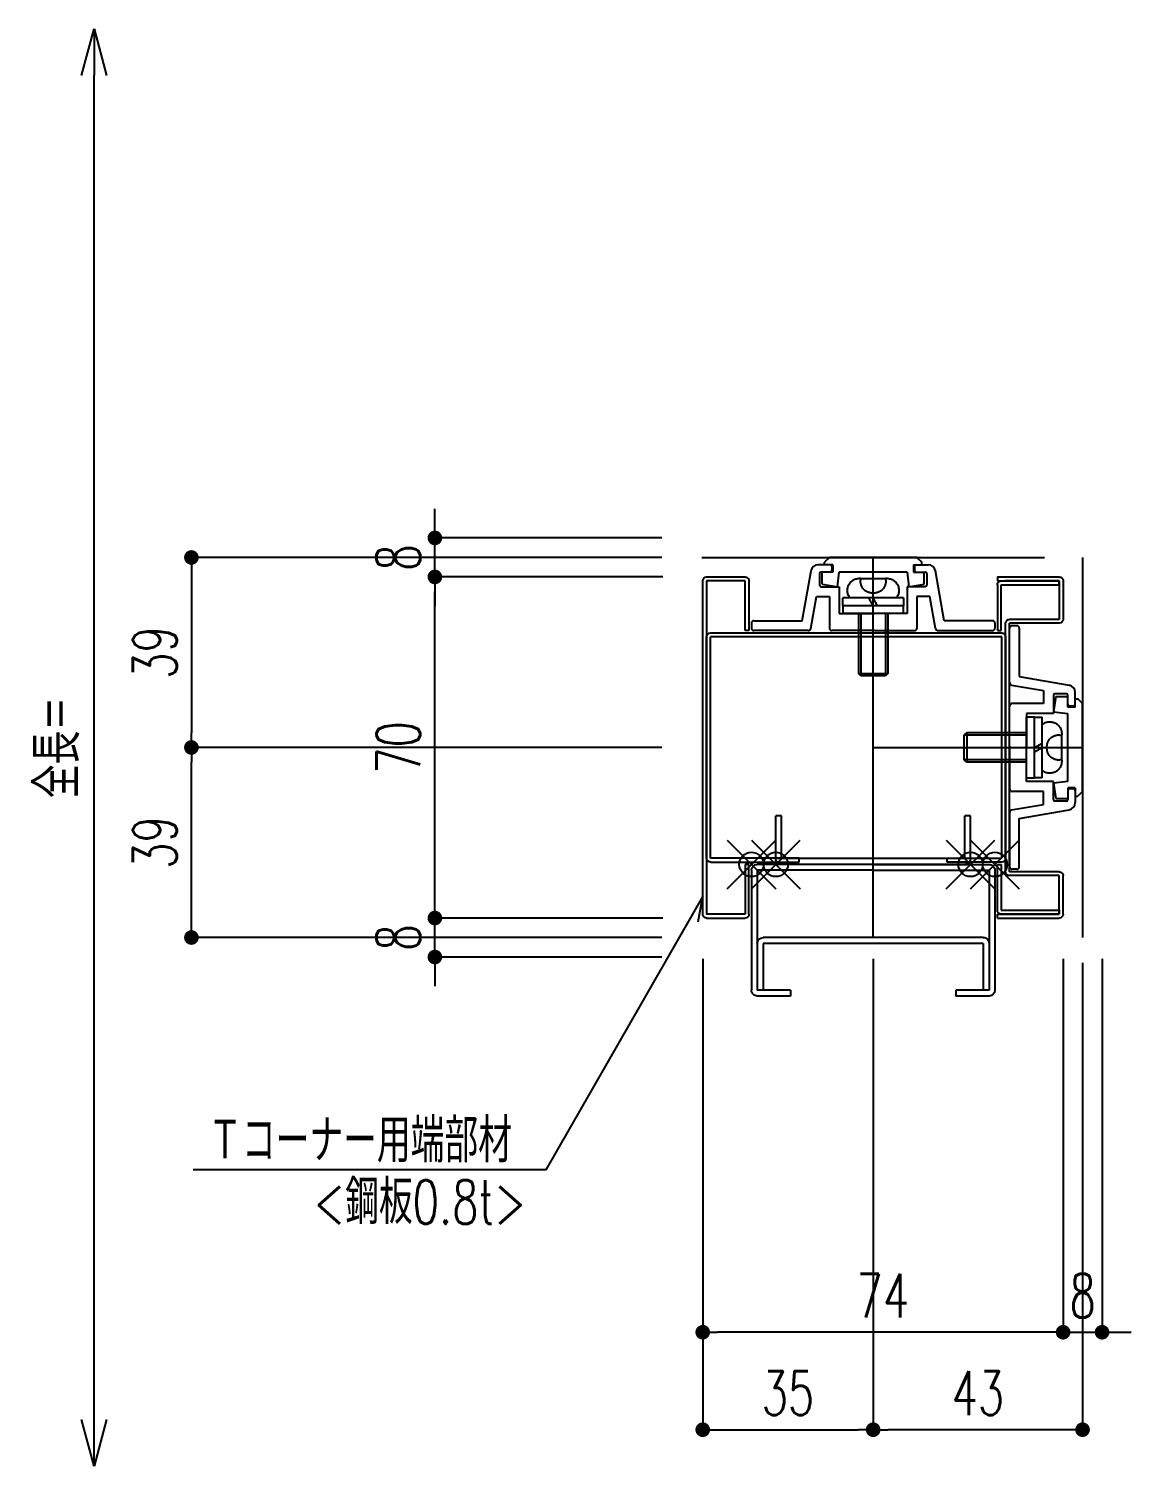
# Model space of a CAD drawing. Extents: x 21 to 47673, y 9 to 26406.
# Drawn here: x 111.4 to 337.8, y 21684.8 to 21979.8 of the extents above; entities that cross this region are included whole.
import ezdxf

# ---------------------------------------------------------------- set-up
doc = ezdxf.new("R2010")
doc.units = 0
doc.header["$LTSCALE"] = 10
doc.header["$PDMODE"] = 35
doc.header["$PDSIZE"] = 5
doc.linetypes.add('HIDDEN', pattern=[9.525, 6.35, -3.175])
for name, color, linetype in [('_P15_製品寸法', 9, 'Continuous'), ('_基準', 1, 'Continuous'), ('_文字', 3, 'Continuous'), ('_製品', 4, 'Continuous'), ('_製品寸法', 9, 'Continuous')]:
    doc.layers.add(name, color=color, linetype=linetype)
doc.styles.add('OKAMURA', font='simplex8.shx', dxfattribs={"width": 0.7, "bigfont": 'BIGFONT.shx'})
doc.dimstyles.new('OKAMURA-003', dxfattribs={"dimscale": 3, "dimtxt": 3, "dimasz": 1, "dimexe": 0, "dimexo": 3, "dimgap": 1, "dimtad": 1, "dimdec": 3, "dimdsep": 46, "dimtxsty": 'OKAMURA', "dimblk1": 'DOT', "dimblk2": 'DOT', "dimsah": 1, "dimcen": 0, "dimclrd": 9, "dimclre": 9, "dimclrt": 3, "dimadec": 0, "dimazin": 0, "dimtfac": 1, "dimtdec": 3, "dimtix": 1, "dimtmove": 2, "dimatfit": 3, "dimldrblk": 'NONE', "dimfxl": 0, "dimtolj": 1, "dimarcsym": 0})

# ---------------------------------------------------------------- blocks, each defined once
blk = doc.blocks.new('P15T用部材')
at = {"layer": '_製品', "color": 0, "linetype": 'ByBlock'}
for p, q in [((-34.2, 39), (-26.3, 39)), ((34.2, 39), (26.3, 39)), ((-35, 25.5), (-35, 38.2)), ((-34.2, 25.5), (-34.2, 38.2)), ((-34.2, 38.2), (-26.3, 38.2)), ((-34.2, 38.2), (-34.2, 26.3)), ((-33.4, 38.2), (-34.2, 38.2)), ((-33.4, 26.3), (-33.4, 38.2)), ((-26.3, 38.2), (-26.3, 28)), ((-25.5, 38.2), (-25.5, 28)), ((25.5, 38.2), (25.5, 28)), ((34.2, 38.2), (26.3, 38.2)), ((26.3, 38.2), (26.3, 28)), ((33.4, 26.3), (33.4, 38.2)), ((33.4, 38.2), (34.2, 38.2)), ((34.2, 25.5), (34.2, 38.2)), ((34.2, 38.2), (34.2, 27.1)), ((35, 25.5), (35, 38.2)), ((-25.5, 28), (25.5, 28)), ((-25.5, 27.2), (25.5, 27.2)), ((22.7, 27.2), (-22.7, 27.2)), ((-51, 23.8), (-51, 17)), ((-25.2, 25), (-49.8, 25)), ((-49.8, 23.8), (-49.8, 17)), ((-25.2, 23.8), (-49.8, 23.8)), ((-35, 25.5), (-34.2, 25.5)), ((-24, 26.3), (-33.4, 26.3)), ((-33.4, 25.5), (-24, 25.5)), ((-25.2, 0), (-25.2, 23.8)), ((-24, 25.5), (-24, 26.3)), ((-24, 0), (-24, 23.8)), ((-23.5, 26.4), (-23.5, 15.2)), ((-22.7, 15.2), (-22.7, 26.4)), ((-22.7, 26.4), (22.7, 26.4)), ((22.7, 26.4), (22.7, -33.4)), ((23.5, -33.4), (23.5, 26.4)), ((24, 25.5), (24, 26.3)), ((24, 26.3), (33.4, 26.3)), ((33.4, 25.5), (24, 25.5)), ((35, 25.5), (34.2, 25.5)), ((-40.2, 22.6), (-49.8, 22.6)), ((-40.2, 22.6), (-40.2, -22.6)), ((-39, 22.6), (-39, -22.6)), ((-24, 18.8), (-24, -18.8)), ((-22.8, 20), (-22.8, -20)), ((-22.8, 20), (-14, 20)), ((-22.8, 18.8), (-14, 18.8)), ((-14, 20), (-14, 18.8)), ((-49.8, 17), (-51, 17)), ((-23.5, 15.2), (-22.7, 15.2)), ((-25.2, 0), (-25.2, -23.8)), ((-24, 0), (-24, -23.8)), ((-51, -17), (-51, -23.8)), ((-49.8, -17), (-51, -17)), ((-49.8, -17), (-49.8, -23.8)), ((-23.5, -33.4), (-23.5, -15.2)), ((-23.5, -15.2), (-22.7, -15.2)), ((-22.7, -15.2), (-22.7, -33.4)), ((-22.8, -18.8), (-14, -18.8)), ((-22.8, -20), (-14, -20)), ((-14, -18.8), (-14, -20)), ((-40.2, -22.6), (-49.8, -22.6)), ((-25.2, -23.8), (-49.8, -23.8)), ((-25.2, -25), (-49.8, -25)), ((-35, -34.2), (-35, -26.3)), ((-34.2, -25.5), (-24, -25.5)), ((-24, -26.3), (-34.2, -26.3)), ((-34.2, -26.3), (-34.2, -34.2)), ((-24, -25.5), (-24, -26.3)), ((34.2, -25.5), (24, -25.5)), ((24, -25.5), (24, -26.3)), ((24, -26.3), (34.2, -26.3)), ((34.2, -26.3), (34.2, -34.2)), ((35, -34.2), (35, -26.3)), ((34.2, -34.2), (-34.2, -34.2)), ((-34.2, -35), (34.2, -35)), ((-22.7, -33.4), (22.7, -33.4)), ((-22.7, -34.2), (22.7, -34.2))]:
    blk.add_line(p, q, dxfattribs=at)
for centre, radius, start, end in [((-34.2, 38.2), 0.8, 90, 180), ((-26.3, 38.2), 0.8, 0, 90), ((26.3, 38.2), 0.8, 90, 180), ((34.2, 38.2), 0.8, 0, 90), ((-25.5, 28), 0.8, 180, 270), ((-22.7, 26.4), 0.8, 90, 180), ((22.7, 26.4), 0.8, 0, 90), ((25.5, 28), 0.8, 270, 0), ((-49.8, 23.8), 1.2, 90, 180), ((-40.2, 22.6), 1.2, 360, 90), ((-33.4, 26.3), 0.8, 180, 270), ((-25.2, 23.8), 1.2, 0, 90), ((33.4, 26.3), 0.8, 270, 0), ((-22.8, 18.8), 1.2, 90, 180), ((-22.8, -18.8), 1.2, 180, 270), ((-40.2, -22.6), 1.2, 270, 0), ((-49.8, -23.8), 1.2, 180, 270), ((-34.2, -26.3), 0.8, 90, 180), ((-25.2, -23.8), 1.2, 270, 0), ((34.2, -26.3), 0.8, 0, 90), ((-34.2, -34.2), 0.8, 180, 270), ((-22.7, -33.4), 0.8, 180, 270), ((22.7, -33.4), 0.8, 270, 0), ((34.2, -34.2), 0.8, 270, 0)]:
    blk.add_arc(centre, radius, start, end, dxfattribs=at)
for p in [(-24, 25), (-24, 20), (-24, -20), (-24, -25)]:
    blk.add_point(p, dxfattribs=at)
blk = doc.blocks.new('A$C72ED3FC6')
at = {"layer": '_製品'}
for p, q in [((12.8, 12.5), (14.4, 12.5)), ((12.8, 12.5), (12.8, 0)), ((14.4, 12.5), (14.4, 0)), ((16, 12.5), (14.4, 12.5)), ((16, 12.5), (16, 0)), ((0.5, 9.25), (0, 8.75)), ((12.8, 9.25), (0.5, 9.25)), ((0.5, 3.25), (0.5, 9.25)), ((12.8, 8.75), (0, 8.75)), ((0, 8.75), (0, 3.75)), ((14.4, 7.17), (16, 6.25)), ((14.4, 6.25), (16, 5.33)), ((12.8, 3.75), (0, 3.75)), ((0, 3.75), (0.5, 3.25)), ((12.8, 3.25), (0.5, 3.25)), ((14.4, 0), (12.8, 0)), ((14.4, 0), (16, 0))]:
    blk.add_line(p, q, dxfattribs=at)
at = {"layer": '_製品', "linetype": 'HIDDEN', "ltscale": 0.5}
blk.add_line((20, 3.75), (20, 8.75), dxfattribs=at)
for centre, radius, start, end in [((17.54, 9.05), 2.48, 353.0727, 128.2119), ((19.36, 6.46), 2.37, 74.4113, 185.2), ((19.36, 6.04), 2.37, 174.8002, 285.5887), ((17.54, 3.45), 2.48, 231.7881, 6.9274)]:
    blk.add_arc(centre, radius, start, end, dxfattribs=at)
blk = doc.blocks.new('A$C46606B5D')
at = {"layer": '_製品'}
for p, q in [((0, 17.8), (0.5, 21)), ((0.5, 21), (3, 21)), ((3, 18.75), (3, 21)), ((3, 17.5), (0, 17.8)), ((4.5, 18.75), (3, 18.75)), ((4.5, 18.75), (4.5, 20.5)), ((4.5, 20.5), (5, 20.5)), ((6, 19.5), (5, 20.5)), ((6, 19.5), (6, 1.5)), ((3, 17.5), (3, 3.5)), ((0, 3.2), (3, 3.5)), ((0.5, 0), (0, 3.2)), ((0.5, 0), (3, 0)), ((3, 2.25), (3, 0)), ((4.5, 2.25), (3, 2.25)), ((4.5, 2.25), (4.5, 0.5)), ((4.5, 0.5), (5, 0.5)), ((6, 1.5), (5, 0.5))]:
    blk.add_line(p, q, dxfattribs=at)
blk = doc.blocks.new('A$C79397D4C')
at = {"layer": '_製品'}
for p, q in [((23, 99), (23, 79.15)), ((24, 100), (26, 100)), ((27, 76.64), (27, 99)), ((23, 79.15), (2.48, 75.53)), ((0, 67.6), (0, 72.58)), ((3, 67.6), (3, 71.4)), ((3.6, 72), (8.4, 72)), ((9, 71.4), (9, 64)), ((26.17, 75.65), (13, 73.33)), ((13, 73.33), (13, 68)), ((0.6, 67), (2.4, 67)), ((13, 68), (26, 68)), ((27, 50.6), (27, 67)), ((9, 64), (20, 64)), ((20, 64), (20, 50.6)), ((20, 50.6), (20.6, 50)), ((20, 50.6), (20.6, 50)), ((20, 49.4), (20.6, 50)), ((20, 49.4), (20.6, 50)), ((20, 36), (20, 49.4)), ((27, 50.6), (26.4, 50)), ((27, 50.6), (26.4, 50)), ((27, 49.4), (26.4, 50)), ((27, 49.4), (26.4, 50)), ((27, 49.4), (27, 33)), ((9, 36), (20, 36)), ((9, 28.6), (9, 36)), ((0, 32.4), (0, 27.42)), ((0.6, 33), (2.4, 33)), ((3, 32.4), (3, 28.6)), ((13, 26.67), (13, 32)), ((13, 32), (26, 32)), ((23, 20.85), (2.48, 24.47)), ((3.6, 28), (8.4, 28)), ((26.17, 24.35), (13, 26.67)), ((23, 1), (23, 20.85)), ((27, 23.36), (27, 1)), ((24, 0), (26, 0))]:
    blk.add_line(p, q, dxfattribs=at)
for centre, radius, start, end in [((24, 99), 1, 90, 180), ((26, 99), 1, 0, 90), ((3, 72.58), 3, 100, 180), ((3.6, 71.4), 0.6, 90, 180), ((8.4, 71.4), 0.6, 0, 90), ((26, 76.64), 1, 280, 0), ((0.6, 67.6), 0.6, 180, 270), ((2.4, 67.6), 0.6, 270, 360), ((26, 67), 1, 0, 90), ((0.6, 32.4), 0.6, 90, 180), ((2.4, 32.4), 0.6, 0, 90), ((26, 33), 1, 270, 0), ((3, 27.42), 3, 180, 260), ((3.6, 28.6), 0.6, 180, 270), ((8.4, 28.6), 0.6, 270, 0), ((26, 23.36), 1, 0, 80), ((24, 1), 1, 180, 270), ((26, 1), 1, 270, 0)]:
    blk.add_arc(centre, radius, start, end, dxfattribs=at)
blk = doc.blocks.new('P15_BASE_SS_BLK70_T_OF_LINE')
at = {"layer": '_製品', "xscale": -0.5, "yscale": 0.5, "zscale": 0.5, "rotation": 90}
blk.add_blockref('A$C79397D4C', (25, 41.5), dxfattribs=at)
at = {"layer": '_製品', "rotation": 90}
for name, p in [('A$C46606B5D', (10.5, 37)), ('A$C72ED3FC6', (6.25, 18.7))]:
    blk.add_blockref(name, p, dxfattribs=at)
at = {"layer": '_製品'}
for name, p in [('P15T用部材', (0, 0)), ('A$C46606B5D', (33, -10.5)), ('A$C72ED3FC6', (14.7, -6.25))]:
    blk.add_blockref(name, p, dxfattribs=at)
at = {"layer": '_製品', "xscale": -0.5, "yscale": 0.5, "zscale": 0.5}
blk.add_blockref('A$C79397D4C', (37.5, -25), dxfattribs=at)
blk = doc.blocks.new('_DOT')
at = {"color": 0, "linetype": 'ByBlock'}
blk.add_line((-0.5, 0), (-1, 0), dxfattribs=at)
at = {"color": 0, "linetype": 'ByBlock', "const_width": 0.5}
blk.add_lwpolyline([(-0.25, 0, 1), (0.25, 0, 1)], format="xyb", close=True, dxfattribs=at)
blk = doc.blocks.new('*D2156')
at = {"layer": '_製品寸法', "color": 9, "lineweight": -2, "transparency": 16777216}
for p, q in [((-43.4, 0), (-140, 0)), ((-140, -36), (-140, -3)), ((-43.4, -39), (-140, -39))]:
    blk.add_line(p, q, dxfattribs=at)
at = {"layer": 'Defpoints', "color": 0, "transparency": 16777216}
for p in [(-140, 0), (-34.4, 0), (-34.4, -39)]:
    blk.add_point(p, dxfattribs=at)
at = {"layer": '_製品寸法', "color": 9, "lineweight": -2, "transparency": 16777216, "xscale": 3, "yscale": 3, "zscale": 3}
for p, rotation in [((-140, 0), 90), ((-140, -39), 270)]:
    blk.add_blockref('_DOT', p, dxfattribs=dict(at, rotation=rotation))
at = {"layer": '_製品寸法', "color": 3, "transparency": 16777216, "insert": (-147.5, -19.5), "char_height": 9, "attachment_point": 5, "rotation": 90, "style": 'OKAMURA'}
blk.add_mtext('\\A1;39', dxfattribs=at)
blk = doc.blocks.new('_None')
blk = doc.blocks.new('*D2157')
at = {"layer": '_製品寸法', "color": 9, "lineweight": -2, "transparency": 16777216}
for p, q in [((-43.4, 39), (-140, 39)), ((-140, 36), (-140, 3)), ((-43.4, 0), (-140, 0))]:
    blk.add_line(p, q, dxfattribs=at)
at = {"layer": 'Defpoints', "color": 0, "transparency": 16777216}
for p in [(-34.4, 39), (-140, 0), (-34.4, 0)]:
    blk.add_point(p, dxfattribs=at)
at = {"layer": '_製品寸法', "color": 9, "lineweight": -2, "transparency": 16777216, "xscale": 3, "yscale": 3, "zscale": 3}
for p, rotation in [((-140, 39), 90), ((-140, 0), 270)]:
    blk.add_blockref('_DOT', p, dxfattribs=dict(at, rotation=rotation))
at = {"layer": '_製品寸法', "color": 3, "transparency": 16777216, "insert": (-147.5, 19.5), "char_height": 9, "attachment_point": 5, "rotation": 90, "style": 'OKAMURA'}
blk.add_mtext('\\A1;39', dxfattribs=at)
blk = doc.blocks.new('_Open30')
at = {"color": 0, "linetype": 'ByBlock', "lineweight": -2}
for p, q in [((-1, 0.268), (0, 0)), ((0, 0), (-1, -0.268)), ((0, 0), (-1, 0))]:
    blk.add_line(p, q, dxfattribs=at)
blk = doc.blocks.new('*D2158')
at = {"layer": '_製品寸法', "color": 9, "lineweight": -2, "transparency": 16777216}
blk.add_line((-160, -137.9), (-160, 137.9), dxfattribs=at)
at = {"layer": 'Defpoints', "color": 0, "transparency": 16777216}
for p in [(-160, 147.5), (-73.31, 147.5), (-73.31, -147.5)]:
    blk.add_point(p, dxfattribs=at)
at = {"layer": '_製品寸法', "color": 9, "lineweight": -2, "transparency": 16777216, "xscale": 9.600000000000001, "yscale": 9.600000000000001, "zscale": 9.600000000000001}
for p, rotation in [((-160, 147.5), 90), ((-160, -147.5), 270)]:
    blk.add_blockref('_Open30', p, dxfattribs=dict(at, rotation=rotation))
at = {"layer": '_製品寸法', "color": 3, "transparency": 16777216, "insert": (-167.5, 0), "char_height": 9, "attachment_point": 5, "rotation": 90, "style": 'OKAMURA'}
blk.add_mtext('\\A1;全長＝', dxfattribs=at)
blk = doc.blocks.new('*D2159')
at = {"layer": '_製品寸法', "color": 9, "lineweight": -2, "transparency": 16777216}
for p, q in [((0, -43.4), (0, -140)), ((43, -44.2), (43, -140)), ((40, -140), (3, -140))]:
    blk.add_line(p, q, dxfattribs=at)
at = {"layer": 'Defpoints', "color": 0, "transparency": 16777216}
for p in [(0, -34.4), (43, -35.2), (0, -140)]:
    blk.add_point(p, dxfattribs=at)
at = {"layer": '_製品寸法', "color": 9, "lineweight": -2, "transparency": 16777216, "xscale": 3, "yscale": 3, "zscale": 3, "rotation": 180}
blk.add_blockref('_DOT', (0, -140), dxfattribs=at)
at = {"layer": '_製品寸法', "color": 9, "lineweight": -2, "transparency": 16777216, "xscale": 3, "yscale": 3, "zscale": 3}
blk.add_blockref('_DOT', (43, -140), dxfattribs=at)
at = {"layer": '_製品寸法', "color": 3, "transparency": 16777216, "insert": (21.5, -132.5), "char_height": 9, "attachment_point": 5, "style": 'OKAMURA'}
blk.add_mtext('\\A1;43', dxfattribs=at)
blk = doc.blocks.new('*D2160')
at = {"layer": '_製品寸法', "color": 9, "lineweight": -2, "transparency": 16777216}
for p, q in [((-35, -43.4), (-35, -120)), ((39, -43.4), (39, -120)), ((36, -120), (-32, -120))]:
    blk.add_line(p, q, dxfattribs=at)
at = {"layer": 'Defpoints', "color": 0, "transparency": 16777216}
for p in [(-35, -34.4), (39, -34.4), (-35, -120)]:
    blk.add_point(p, dxfattribs=at)
at = {"layer": '_製品寸法', "color": 9, "lineweight": -2, "transparency": 16777216, "xscale": 3, "yscale": 3, "zscale": 3, "rotation": 180}
blk.add_blockref('_DOT', (-35, -120), dxfattribs=at)
at = {"layer": '_製品寸法', "color": 9, "lineweight": -2, "transparency": 16777216, "xscale": 3, "yscale": 3, "zscale": 3}
blk.add_blockref('_DOT', (39, -120), dxfattribs=at)
at = {"layer": '_製品寸法', "color": 3, "transparency": 16777216, "insert": (2, -112.5), "char_height": 9, "attachment_point": 5, "style": 'OKAMURA'}
blk.add_mtext('\\A1;74', dxfattribs=at)
blk = doc.blocks.new('*D2161')
at = {"layer": '_製品寸法', "color": 9, "lineweight": -2, "transparency": 16777216}
for p, q in [((-35, -43.4), (-35, -140)), ((0, -43.4), (0, -140)), ((-32, -140), (-3, -140))]:
    blk.add_line(p, q, dxfattribs=at)
at = {"layer": 'Defpoints', "color": 0, "transparency": 16777216}
for p in [(-35, -34.4), (0, -34.4), (0, -140)]:
    blk.add_point(p, dxfattribs=at)
at = {"layer": '_製品寸法', "color": 9, "lineweight": -2, "transparency": 16777216, "xscale": 3, "yscale": 3, "zscale": 3, "rotation": 180}
blk.add_blockref('_DOT', (-35, -140), dxfattribs=at)
at = {"layer": '_製品寸法', "color": 9, "lineweight": -2, "transparency": 16777216, "xscale": 3, "yscale": 3, "zscale": 3}
blk.add_blockref('_DOT', (0, -140), dxfattribs=at)
at = {"layer": '_製品寸法', "color": 3, "transparency": 16777216, "insert": (-17.5, -132.5), "char_height": 9, "attachment_point": 5, "style": 'OKAMURA'}
blk.add_mtext('\\A1;35', dxfattribs=at)
blk = doc.blocks.new('*D2162')
at = {"layer": '_P15_製品寸法', "color": 9, "lineweight": -2, "transparency": 16777216}
for p, q in [((39, -43.4), (39, -120)), ((47, -43.4), (47, -120)), ((36, -120), (33, -120)), ((39, -120), (47, -120)), ((50, -120), (53, -120))]:
    blk.add_line(p, q, dxfattribs=at)
at = {"layer": 'Defpoints', "color": 0, "transparency": 16777216}
for p in [(39, -34.4), (47, -34.4), (47, -120)]:
    blk.add_point(p, dxfattribs=at)
at = {"layer": '_P15_製品寸法', "color": 9, "lineweight": -2, "transparency": 16777216, "xscale": 3, "yscale": 3, "zscale": 3}
blk.add_blockref('_DOT', (39, -120), dxfattribs=at)
at = {"layer": '_P15_製品寸法', "color": 9, "lineweight": -2, "transparency": 16777216, "xscale": 3, "yscale": 3, "zscale": 3, "rotation": 180}
blk.add_blockref('_DOT', (47, -120), dxfattribs=at)
at = {"layer": '_P15_製品寸法', "color": 3, "transparency": 16777216, "insert": (43, -112.5), "char_height": 9, "attachment_point": 5, "style": 'OKAMURA'}
blk.add_mtext('\\A1;8', dxfattribs=at)
blk = doc.blocks.new('*D2163')
at = {"layer": '_製品寸法', "color": 9, "lineweight": -2, "transparency": 16777216}
for p, q in [((-43.2, 35), (-90, 35)), ((-90, -32), (-90, 32)), ((-43.2, -35), (-90, -35))]:
    blk.add_line(p, q, dxfattribs=at)
at = {"layer": 'Defpoints', "color": 0, "transparency": 16777216}
for p in [(-90, 35), (-34.2, 35), (-34.2, -35)]:
    blk.add_point(p, dxfattribs=at)
at = {"layer": '_製品寸法', "color": 9, "lineweight": -2, "transparency": 16777216, "xscale": 3, "yscale": 3, "zscale": 3}
for p, rotation in [((-90, 35), 90), ((-90, -35), 270)]:
    blk.add_blockref('_DOT', p, dxfattribs=dict(at, rotation=rotation))
at = {"layer": '_製品寸法', "color": 3, "transparency": 16777216, "insert": (-97.5, 0), "char_height": 9, "attachment_point": 5, "rotation": 90, "style": 'OKAMURA'}
blk.add_mtext('\\A1;70', dxfattribs=at)
blk = doc.blocks.new('*D2164')
at = {"layer": '_P15_製品寸法', "color": 9, "lineweight": -2, "transparency": 16777216}
for p, q in [((-90, 46), (-90, 49)), ((-43.4, 43), (-90, 43)), ((-90, 35), (-90, 43)), ((-43.4, 35), (-90, 35)), ((-90, 32), (-90, 29))]:
    blk.add_line(p, q, dxfattribs=at)
at = {"layer": 'Defpoints', "color": 0, "transparency": 16777216}
for p in [(-90, 43), (-34.4, 43), (-34.4, 35)]:
    blk.add_point(p, dxfattribs=at)
at = {"layer": '_P15_製品寸法', "color": 9, "lineweight": -2, "transparency": 16777216, "xscale": 3, "yscale": 3, "zscale": 3}
for p, rotation in [((-90, 43), 270), ((-90, 35), 90)]:
    blk.add_blockref('_DOT', p, dxfattribs=dict(at, rotation=rotation))
at = {"layer": '_P15_製品寸法', "color": 3, "transparency": 16777216, "insert": (-97.5, 39), "char_height": 9, "attachment_point": 5, "rotation": 90, "style": 'OKAMURA'}
blk.add_mtext('\\A1;8', dxfattribs=at)
blk = doc.blocks.new('*D2165')
at = {"layer": '_P15_製品寸法', "color": 9, "lineweight": -2, "transparency": 16777216}
for p, q in [((-90, -32), (-90, -29)), ((-43.4, -35), (-90, -35)), ((-90, -43), (-90, -35)), ((-43.4, -43), (-90, -43)), ((-90, -46), (-90, -49))]:
    blk.add_line(p, q, dxfattribs=at)
at = {"layer": 'Defpoints', "color": 0, "transparency": 16777216}
for p in [(-90, -35), (-34.4, -35), (-34.4, -43)]:
    blk.add_point(p, dxfattribs=at)
at = {"layer": '_P15_製品寸法', "color": 9, "lineweight": -2, "transparency": 16777216, "xscale": 3, "yscale": 3, "zscale": 3}
for p, rotation in [((-90, -35), 270), ((-90, -43), 90)]:
    blk.add_blockref('_DOT', p, dxfattribs=dict(at, rotation=rotation))
at = {"layer": '_P15_製品寸法', "color": 3, "transparency": 16777216, "insert": (-97.5, -39), "char_height": 9, "attachment_point": 5, "rotation": 90, "style": 'OKAMURA'}
blk.add_mtext('\\A1;8', dxfattribs=at)
blk = doc.blocks.new('*U2155')
at = {"layer": '_基準'}
for p, q in [((-35.1954, 39), (35.1955, 39)), ((0, -39), (0, 39)), ((43, 39), (43, -39)), ((0, 0), (43, 0))]:
    blk.add_line(p, q, dxfattribs=at)
at = {"layer": '_文字', "color": 9}
blk.add_lwpolyline([(-35.9239, -35.759), (-35, -30.519), (-67.2493, -86.6659), (-139.6495, -86.6659)], dxfattribs=at)
at = {"layer": '_製品寸法', "xscale": -1, "rotation": 270.0000161608117}
blk.add_blockref('P15_BASE_SS_BLK70_T_OF_LINE', (0, 0), dxfattribs=at)
at = {"layer": '_文字', "style": 'OKAMURA', "width": 0.7}
for s, p in [('Ｔコーナー用端部材', (-136.5547, -85.1508)), ('<鋼板0.8t>', (-114.8947, -97.7791))]:
    blk.add_text(s, height=9, dxfattribs=at).set_placement(p)
at = {"layer": '_P15_製品寸法'}
for base, p1, p2, angle, picture, middle in [((-90, 43), (-34.4, 35), (-34.4, 43), 270.000016, '*D2164', (-97.5, 39)), ((-90, -35), (-34.4, -43), (-34.4, -35), 270.000016, '*D2165', (-97.5, -39)), ((47, -120), (39, -34.4), (47, -34.4), 180, '*D2162', (43, -112.5))]:
    dim = blk.add_linear_dim(base=base, p1=p1, p2=p2, angle=angle, dimstyle='OKAMURA-003', dxfattribs=at)
    dim.commit()
    dim.dimension.update_dxf_attribs({"geometry": picture, "text_midpoint": middle})
at = {"layer": '_製品寸法'}
dim = blk.add_linear_dim(base=(-160, 147.5), p1=(-73.313, -147.5), p2=(-73.313, 147.5), angle=90, text='全長＝', dimstyle='OKAMURA-003', override={"dimasz": 3.2, "dimblk1": 'Open30', "dimblk2": 'Open30', "dimse1": 1, "dimse2": 1}, dxfattribs=at)
dim.commit()
dim.dimension.update_dxf_attribs({"geometry": '*D2158', "text_midpoint": (-167.5, 0)})
for base, p1, p2, angle, picture, middle in [((-140, 0), (-34.4, 39), (-34.4, 0), 270.000016, '*D2157', (-147.5, 19.5)), ((-90, 35), (-34.2, -35), (-34.2, 35), 90.000016, '*D2163', (-97.5, 0)), ((-140, 0), (-34.4, -39), (-34.4, 0), 90.000016, '*D2156', (-147.5, -19.5)), ((-35, -120), (39, -34.4), (-35, -34.4), 180, '*D2160', (2, -112.5)), ((0, -140), (43, -35.1954), (0, -34.4), 180, '*D2159', (21.5, -132.5))]:
    dim = blk.add_linear_dim(base=base, p1=p1, p2=p2, angle=angle, dimstyle='OKAMURA-003', dxfattribs=at)
    dim.commit()
    dim.dimension.update_dxf_attribs({"geometry": picture, "text_midpoint": middle})
dim = blk.add_linear_dim(base=(0, -140), p1=(-35, -34.4), p2=(0, -34.4), dimstyle='OKAMURA-003', dxfattribs=at)
dim.commit()
dim.dimension.update_dxf_attribs({"geometry": '*D2161', "text_midpoint": (-17.5, -132.5)})

msp = doc.modelspace()

# ---------------------------------------------------------------- block references
msp.add_blockref('*U2155', (284.8126, 21832.3101))

doc.saveas('drawing.dxf')
